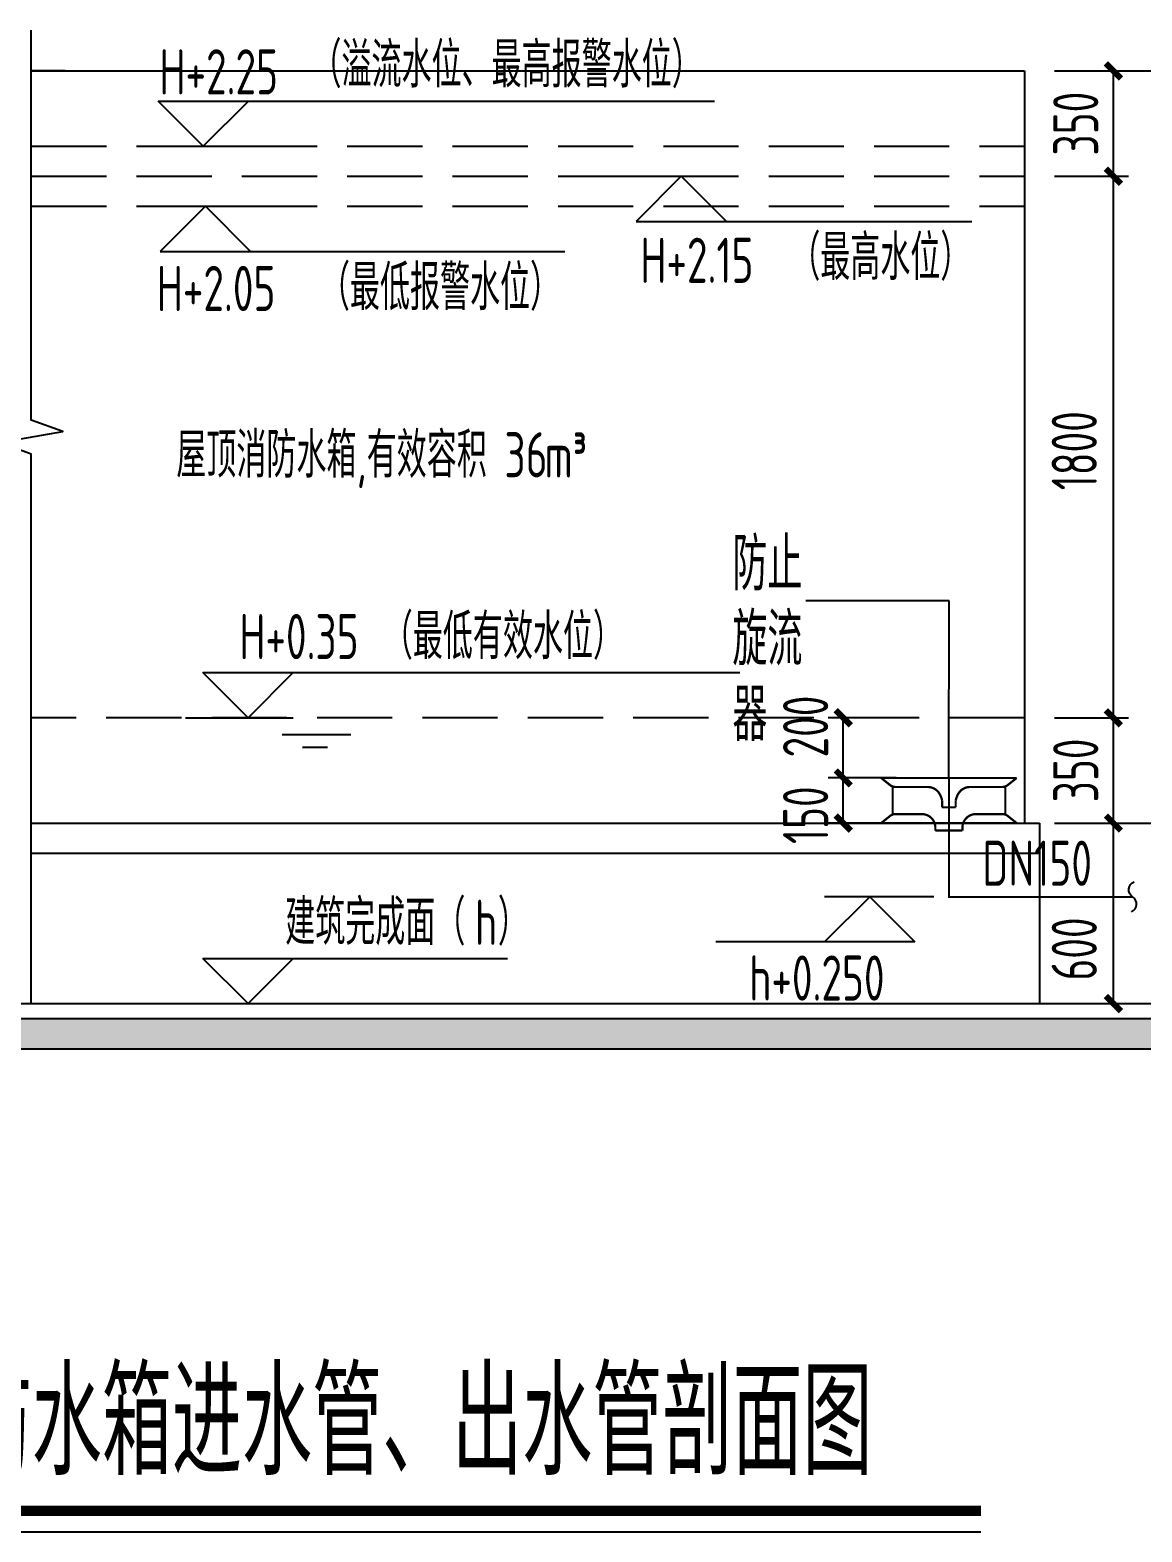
# Model space of a CAD drawing. Extents: x -84241 to 2571207, y -257003 to 1687411.
# Drawn here: x 165886 to 169580, y -84439 to -79447 of the extents above; entities that cross this region are included whole.
import ezdxf
from ezdxf import colors
from ezdxf.entities.mleader import LeaderData, LeaderLine
from ezdxf.math import Vec2, Vec3

# ---------------------------------------------------------------- set-up
doc = ezdxf.new("R2010")
doc.units = 0
doc.header["$LTSCALE"] = 1000
doc.linetypes.add('DASH', pattern=[0.35, 0.25, -0.1])
doc.layers.get('0').update_dxf_attribs({"linetype": 'CONTINUOUS'})
doc.layers.get('Defpoints').update_dxf_attribs({"linetype": 'CONTINUOUS'})
for name, color, linetype in [('W-EQPM', 40, 'CONTINUOUS'), ('W-FRPT-HYDT-PIPE', 1, 'CONTINUOUS'), ('W-NOTE-NAME', 40, 'CONTINUOUS'), ('W-WAST-NOTE', 60, 'CONTINUOUS'), ('W-WSUP-DIMS', 41, 'CONTINUOUS'), ('W-WSUP-EQPM', 40, 'CONTINUOUS')]:
    doc.layers.add(name, color=color, linetype=linetype)
doc.styles.add('TH-STYLE3', font='tssdeng.shx', dxfattribs={"width": 0.7, "bigfont": 'tssdchn.shx'})
doc.styles.add('TH-STYLE3_T3', font='tssdeng.shx', dxfattribs={"width": 0.7, "bigfont": 'tssdchn.shx'})
doc.dimstyles.new('_TWT_ARCH&&50', dxfattribs={"dimtxt": 150, "dimasz": 50, "dimexe": 50, "dimexo": 50, "dimgap": 50, "dimtad": 1, "dimdec": 0, "dimrnd": 5, "dimzin": 0, "dimdsep": 46, "dimtxsty": 'TH-STYLE3_T3', "dimblk": 'ARCHTICK', "dimcen": 0.09, "dimclrd": 256, "dimclrt": 256, "dimazin": 2, "dimtfac": 1, "dimtdec": 0, "dimtix": 1, "dimtmove": 2, "dimatfit": 3, "dimfxl": 1, "dimtolj": 1, "dimtzin": 0, "dimarcsym": 0})

# ---------------------------------------------------------------- blocks, each defined once
blk = doc.blocks.new('$TwtSys$00000132')
at = {"elevation": 0}
blk.add_lwpolyline([(6.9, -100.6, -0.575183), (0.2, 0, 0.604745), (-10.9, 100.6, 16.924828)], format="xyb", dxfattribs=at)
blk = doc.blocks.new('_None')
blk = doc.blocks.new('_ArchTick')
at = {"color": 0, "linetype": 'ByBlock', "const_width": 0.4}
blk.add_lwpolyline([(-0.5, -0.5), (0.5, 0.5)], dxfattribs=at)
blk = doc.blocks.new('*D710')
at = {"layer": 'Defpoints', "color": 0, "transparency": 16777216}
for p in [(5903.1, -3440.8), (6129.1, -3440.8), (6129.1, -3590.8)]:
    blk.add_point(p, dxfattribs=at)
at = {"layer": 'W-WSUP-DIMS', "color": 0, "lineweight": -2, "transparency": 16777216}
for p, q in [((6079.1, -3440.8), (5853.1, -3440.8)), ((6079.1, -3590.8), (5853.1, -3590.8))]:
    blk.add_line(p, q, dxfattribs=at)
at = {"layer": 'W-WSUP-DIMS', "lineweight": -2, "transparency": 16777216}
blk.add_line((5903.1, -3590.8), (5903.1, -3440.8), dxfattribs=at)
at = {"layer": 'W-WSUP-DIMS', "lineweight": -2, "transparency": 16777216, "xscale": 50, "yscale": 50, "zscale": 50}
for p, rotation in [((5903.1, -3440.8), 90), ((5903.1, -3590.8), 270)]:
    blk.add_blockref('_ArchTick', p, dxfattribs=dict(at, rotation=rotation))
at = {"layer": 'W-WSUP-DIMS', "transparency": 16777216, "insert": (5778.1, -3564.5), "char_height": 150, "attachment_point": 5, "rotation": 90, "style": 'TH-STYLE3_T3'}
blk.add_mtext('\\A1;150', dxfattribs=at)
blk = doc.blocks.new('*D711')
at = {"layer": 'Defpoints', "color": 0, "transparency": 16777216}
for p in [(5903.1, -3240.8), (6129.1, -3240.8), (6129.1, -3440.8)]:
    blk.add_point(p, dxfattribs=at)
at = {"layer": 'W-WSUP-DIMS', "color": 0, "lineweight": -2, "transparency": 16777216}
for p, q in [((6079.1, -3240.8), (5853.1, -3240.8)), ((6079.1, -3440.8), (5853.1, -3440.8))]:
    blk.add_line(p, q, dxfattribs=at)
at = {"layer": 'W-WSUP-DIMS', "lineweight": -2, "transparency": 16777216}
blk.add_line((5903.1, -3440.8), (5903.1, -3240.8), dxfattribs=at)
at = {"layer": 'W-WSUP-DIMS', "lineweight": -2, "transparency": 16777216, "xscale": 50, "yscale": 50, "zscale": 50}
for p, rotation in [((5903.1, -3240.8), 90), ((5903.1, -3440.8), 270)]:
    blk.add_blockref('_ArchTick', p, dxfattribs=dict(at, rotation=rotation))
at = {"layer": 'W-WSUP-DIMS', "transparency": 16777216, "insert": (5778.1, -3269.9), "char_height": 150, "attachment_point": 5, "rotation": 90, "style": 'TH-STYLE3_T3'}
blk.add_mtext('\\A1;200', dxfattribs=at)
blk = doc.blocks.new('*D712')
at = {"layer": 'Defpoints', "color": 0, "transparency": 16777216}
for p in [(6555, -3240.8), (6800.5, -3240.8), (6555, -3590.8)]:
    blk.add_point(p, dxfattribs=at)
at = {"layer": 'W-WSUP-DIMS', "color": 0, "lineweight": -2, "transparency": 16777216}
for p, q in [((6605, -3240.8), (6850.5, -3240.8)), ((6605, -3590.8), (6850.5, -3590.8))]:
    blk.add_line(p, q, dxfattribs=at)
at = {"layer": 'W-WSUP-DIMS', "lineweight": -2, "transparency": 16777216}
blk.add_line((6800.5, -3590.8), (6800.5, -3240.8), dxfattribs=at)
at = {"layer": 'W-WSUP-DIMS', "lineweight": -2, "transparency": 16777216, "xscale": 50, "yscale": 50, "zscale": 50}
for p, rotation in [((6800.5, -3240.8), 90), ((6800.5, -3590.8), 270)]:
    blk.add_blockref('_ArchTick', p, dxfattribs=dict(at, rotation=rotation))
at = {"layer": 'W-WSUP-DIMS', "transparency": 16777216, "insert": (6675.5, -3415.8), "char_height": 150, "attachment_point": 5, "rotation": 90, "style": 'TH-STYLE3_T3'}
blk.add_mtext('\\A1;350', dxfattribs=at)
blk = doc.blocks.new('*D713')
at = {"layer": 'Defpoints', "color": 0, "transparency": 16777216}
for p in [(6555, -1090.8), (6800.5, -1090.8), (6555, -1440.8)]:
    blk.add_point(p, dxfattribs=at)
at = {"layer": 'W-WSUP-DIMS', "color": 0, "lineweight": -2, "transparency": 16777216}
for p, q in [((6605, -1090.8), (6850.5, -1090.8)), ((6605, -1440.8), (6850.5, -1440.8))]:
    blk.add_line(p, q, dxfattribs=at)
at = {"layer": 'W-WSUP-DIMS', "lineweight": -2, "transparency": 16777216}
blk.add_line((6800.5, -1440.8), (6800.5, -1090.8), dxfattribs=at)
at = {"layer": 'W-WSUP-DIMS', "lineweight": -2, "transparency": 16777216, "xscale": 50, "yscale": 50, "zscale": 50}
for p, rotation in [((6800.5, -1090.8), 90), ((6800.5, -1440.8), 270)]:
    blk.add_blockref('_ArchTick', p, dxfattribs=dict(at, rotation=rotation))
at = {"layer": 'W-WSUP-DIMS', "transparency": 16777216, "insert": (6675.5, -1265.8), "char_height": 150, "attachment_point": 5, "rotation": 90, "style": 'TH-STYLE3_T3'}
blk.add_mtext('\\A1;350', dxfattribs=at)
blk = doc.blocks.new('旋流防止器')
at = {"color": 8}
blk.add_line((0, 174.8), (0, 0), dxfattribs=at)
at = {"layer": 'W-WSUP-EQPM'}
for p, q in [((-225, 174.8), (225, 174.8)), ((-186.9, 146.5), (-186.9, 53.2)), ((186.9, 146.5), (186.9, 53.2)), ((225, 24.8), (-225, 24.8))]:
    blk.add_line(p, q, dxfattribs=at)
at = {"layer": 'W-WSUP-EQPM', "const_width": 7.5}
for points in [[(-225, 174.8), (-195.7, 151.4, 0.170304), (-177, 144.8), (-70.1, 144.8, -0.265481), (-31.4, 122.7, -0.081217), (-22.5, 99.8), (-22.5, 77.3)], [(22.5, 77.3), (22.5, 99.8, -0.081217), (31.4, 122.7, -0.265481), (70.1, 144.8), (177, 144.8, 0.170304), (195.7, 151.4), (225, 174.8)], [(-225, 24.8), (-195.7, 48.3, -0.170304), (-177, 54.8), (-90, 54.8, -0.414214), (-45, 9.8), (-45, 0)], [(225, 24.8), (195.7, 48.3, 0.17024), (177, 54.8), (90, 54.8, 0.414214), (45, 9.8), (45, 0)]]:
    blk.add_lwpolyline(points, format="xyb", dxfattribs=at)
for points in [[(-22.5, 77.3), (22.5, 77.3)], [(-45, 0), (45, 0)]]:
    blk.add_lwpolyline(points, dxfattribs=at)
blk = doc.blocks.new('*U701')
at = {"layer": 'W-FRPT-HYDT-PIPE'}
h = blk.add_hatch(dxfattribs=at)
h.set_pattern_fill('钢筋混凝土', color=8, scale=50)
h.set_pattern_definition([(45, (-257287.59, -2104650.95), (-88.388348, 88.388348), []), (50, (-257287.6, -2104650.95), (358.63009, -31.376067), [37.5, -412.5]), (355, (-257287.6, -2104650.95), (-69.37567, 376.09607), [30, -330]), (100.4514, (-257257.7, -2104653.56), (289.25469, 344.71977), [31.870095, -350.571056]), (46.1842, (-257287.6, -2104550.95), (533.62052, -82.75951), [56.25, -618.75]), (96.6356, (-257243.1, -2104557.84), (467.33135, 487.05894), [47.80514, -525.8565]), (351.1842, (-257287.6, -2104550.95), (467.33097, 487.0593), [45, -495]), (21, (-257237.6, -2104575.95), (298.453526, -201.309445), [37.5, -412.5]), (326, (-257237.6, -2104575.95), (121.657666, 362.57502), [30, -330]), (71.4514, (-257212.72, -2104592.72), (420.111314, 161.26525), [31.870095, -350.571056]), (37.5, (-257287.59, -2104650.95), (6.079928, 166.446927), [0, -326, 0, -335, 0, -331.25]), (7.5, (-257287.59, -2104650.95), (131.534769, 197.205856), [0, -191, 0, -318.5, 0, -126.25]), (327.5, (-257399.09, -2104650.95), (266.911218, -11.277436), [0, -125, 0, -390, 0, -517.5]), (317.5, (-257449.1, -2104650.95), (291.593085, 50.05249), [0, -162.5, 0, -259, 0, -367.5])])
h.paths.add_polyline_path([(1419.5, -4240.8), (0, -4240.8), (0, -4340.8), (1419.5, -4340.8)])
h.paths.add_polyline_path([(8205.7, -4240.8), (1419.5, -4240.8), (1419.5, -4340.8), (8205.7, -4340.8)])
h.paths.add_polyline_path([(8810.7, -4340.8), (8810.7, -4240.8), (8205.7, -4240.8), (8205.7, -4340.8)])
at = {"layer": 'W-EQPM'}
for p, q in [((3205.5, -1090.8), (6505, -1090.8)), ((3318.4, -1090.8), (3205.5, -1090.8)), ((6505, -1090.8), (6505, -3590.8)), ((3205.5, -3590.8), (6505, -3590.8))]:
    blk.add_line(p, q, dxfattribs=at)
at = {"layer": 'W-EQPM', "color": 8, "linetype": 'DASH'}
for p, q in [((3205.5, -1340.8), (6505, -1340.8)), ((3205.5, -1440.8), (6505, -1440.8)), ((3205.5, -1540.8), (6505, -1540.8)), ((6505, -3240.8), (3205.5, -3240.8))]:
    blk.add_line(p, q, dxfattribs=at)
at = {"layer": 'W-EQPM', "color": 8}
for p, q in [((4039.4, -3296.3), (4267.3, -3296.3)), ((4106.8, -3338.9), (4189.5, -3338.9))]:
    blk.add_line(p, q, dxfattribs=at)
at = {"layer": 'W-FRPT-HYDT-PIPE'}
for p, q in [((6254.1, -3615.6), (6254.1, -3835.8)), ((6252, -3835.8), (6864.7, -3835.8))]:
    blk.add_line(p, q, dxfattribs=at)
at = {"layer": 'W-NOTE-NAME', "const_width": 35}
blk.add_lwpolyline([(2742, -5876.9), (6360.6, -5876.9)], dxfattribs=at)
at = {"layer": 'W-NOTE-NAME'}
blk.add_lwpolyline([(2742, -5946.9), (6360.6, -5946.9)], dxfattribs=at)
at = {"layer": 'W-WSUP-DIMS'}
for p, q in [((6850.5, -1090.8), (7213.5, -1090.8)), ((3777.1, -1340.8), (3627.1, -1190.8)), ((3627.1, -1190.8), (5475, -1190.8)), ((3777.1, -1340.8), (3927.1, -1190.8)), ((3564.1, -1340.8), (3927.1, -1340.8)), ((5152.1, -1440.8), (5515.1, -1440.8)), ((5365.1, -1440.8), (5215.1, -1590.8)), ((5365.1, -1440.8), (5515.1, -1590.8)), ((6605, -1440.8), (6850.5, -1440.8)), ((6800.5, -3240.8), (6800.5, -1440.8)), ((3571, -1540.8), (3934, -1540.8)), ((3784, -1540.8), (3634, -1690.8)), ((3784, -1540.8), (3934, -1690.8)), ((5215.1, -1590.8), (6330.7, -1590.8)), ((3634, -1690.8), (4978.1, -1690.8)), ((3926, -3240.8), (3776, -3090.8)), ((3776, -3090.8), (5559.9, -3090.8)), ((3926, -3240.8), (4076, -3090.8)), ((3718.3, -3240.8), (4076, -3240.8)), ((6605, -3240.8), (6850.5, -3240.8)), ((3205.5, -3590.8), (6555, -3590.8)), ((6555, -3590.8), (6555, -4190.8)), ((6605, -3590.8), (6850.5, -3590.8)), ((6800.5, -4190.8), (6800.5, -3590.8)), ((6850.5, -3590.8), (7213.5, -3590.8)), ((3205.5, -3690.8), (6555, -3690.8)), ((5991.1, -3835.8), (5841.1, -3985.8)), ((6204.1, -3835.8), (5841.1, -3835.8)), ((5991.1, -3835.8), (6141.1, -3985.8)), ((6141.1, -3985.8), (5480.2, -3985.8)), ((3926, -4190.8), (3776, -4040.8)), ((3776, -4040.8), (4787.5, -4040.8)), ((3926, -4190.8), (4076, -4040.8)), ((0, -4190.8), (8810.7, -4190.8)), ((3718.3, -4190.8), (4076, -4190.8)), ((6605, -4190.8), (6850.5, -4190.8)), ((0, -4240.8), (8810.7, -4240.8)), ((0, -4340.8), (8810.7, -4340.8))]:
    blk.add_line(p, q, dxfattribs=at)
blk.add_lwpolyline([(3205.5, -4190.8), (3205.5, -2364.4), (3100.5, -2326.2), (3310.5, -2289.2), (3205.5, -2251.9), (3205.5, -954.8)], dxfattribs=at)
blk.add_blockref('旋流防止器', (6254.1, -3615.6))
at = {"layer": 'W-WSUP-DIMS', "xscale": 50, "yscale": 50, "zscale": 50}
for p, rotation in [((6800.5, -1440.8), 90), ((6800.5, -3240.8), 270), ((6800.5, -3590.8), 90), ((6800.5, -4190.8), 270)]:
    blk.add_blockref('_ArchTick', p, dxfattribs=dict(at, rotation=rotation))
at = {"layer": 'W-WSUP-EQPM', "xscale": -0.4999999999999991, "yscale": 0.4999999999999999, "zscale": 0.4999999999999999}
blk.add_blockref('$TwtSys$00000132', (6864.6, -3835.8, 0), dxfattribs=at)
at = {"layer": 'W-NOTE-NAME', "color": 7, "style": 'TH-STYLE3', "width": 0.7}
blk.add_text('消防水箱进水管、出水管剖面图', height=350, dxfattribs=at).set_placement((2742, -5757.3))
at = {"layer": 'W-WAST-NOTE', "style": 'TH-STYLE3', "width": 0.7}
blk.add_text('屋顶消防水箱,有效容积   m%%1403', height=150, dxfattribs=at).set_placement((3687.4, -2442.6))
blk.add_attdef('有效容积', (4777.8, -2441.5), '', height=150, dxfattribs=at)
at = {"layer": 'W-WSUP-DIMS', "style": 'TH-STYLE3', "width": 0.7}
for s, p in [('（溢流水位、最高报警水位）', (4136.4, -1145.8)), ('（最高水位）', (5727.1, -1785.8)), ('（最低报警水位）', (4164.5, -1885.8)), ('H+0.35', (3896.9, -3045.8)), ('（最低有效水位）', (4373.4, -3045.8)), ('建筑完成面（', (4049.2, -3995.8)), ('）', (4755.9, -3995.8)), ('h', (4679.2, -3995.8)), ('h+0.250', (5590.4, -4180.8))]:
    blk.add_text(s, height=150, dxfattribs=at).set_placement(p)
blk.add_text('DN150', height=150, rotation=359.9999, dxfattribs=at).set_placement((6365.4, -3799.3, 0))
for tag, p in [('进水横管', (709.7, -718.7)), ('水箱顶', (6913.5, -918.7)), ('溢流水位', (3631.3, -1168.7)), ('最高水位', (5229, -1795.1)), ('最低报警水位', (3622.5, -1888.7))]:
    blk.add_attdef(tag, p, '', height=150, dxfattribs=at)
for tag, p in [('有效水深', (6745.7, -2484.6)), ('基础高度', (2764.8, -4114.1)), ('水箱底高', (6745.7, -4114.1))]:
    blk.add_attdef(tag, p, '', height=150, rotation=90, dxfattribs=at)
at = {"layer": 'W-WSUP-DIMS'}
for p1, p2, picture, middle in [((6555, -1440.8), (6555, -1090.8), '*D713', (6675.5, -1265.8)), ((6555, -3590.8), (6555, -3240.8), '*D712', (6675.5, -3415.8))]:
    dim = blk.add_aligned_dim(p1=p1, p2=p2, distance=-245.5, dimstyle='_TWT_ARCH&&50', dxfattribs=at)
    dim.commit()
    dim.dimension.update_dxf_attribs({"geometry": picture, "text_midpoint": middle})
for base, p1, p2, picture, middle in [((5903.1, -3240.8), (6129.1, -3440.8), (6129.1, -3240.8), '*D711', (5778.1, -3269.9)), ((5903.1, -3440.8), (6129.1, -3590.8), (6129.1, -3440.8), '*D710', (5778.1, -3564.5))]:
    dim = blk.add_linear_dim(base=base, p1=p1, p2=p2, angle=90, dimstyle='_TWT_ARCH&&50', dxfattribs=at)
    dim.commit()
    dim.dimension.update_dxf_attribs({"geometry": picture, "text_midpoint": middle, "dimtype": 161})
at = {"layer": 'W-WAST-NOTE'}
ml = blk.add_multileader_mtext('Standard', dxfattribs=at)
ml.set_content('防止旋流器', color=256, style='TH-STYLE3')
ml.set_leader_properties()
ml.set_arrow_properties(name='NONE')
ml.build(insert=Vec2(0, 0))
ml.multileader.update_dxf_attribs({"text_left_attachment_type": 6, "text_right_attachment_type": 6, "dogleg_length": 100, "arrow_head_size": 75, "scale": 0.5})
ctx = ml.context
ctx.base_point, ctx.scale, ctx.char_height, ctx.arrow_head_size, ctx.landing_gap_size, ctx.plane_origin = Vec3(5534.7, -2852.3), 0.5, 175, 75, 0.045, Vec3(4983.9, -972.9)
ctx.left_attachment, ctx.right_attachment = 6, 6
notes = []
notes.append((ctx, [(1, (1, 1, 0), (6255, -2852.3), (-1, 0), 128, [(0, [(6254.1, -3440.8)], 0, [])])]))
ctx.mtext.insert, ctx.mtext.width, ctx.mtext.defined_height, ctx.mtext.line_spacing_factor, ctx.mtext.flow_direction = Vec3(5534.7, -2642.3), 688.886, 168.6, 0.857143, 5
for ctx, leaders in notes:
    for number, flags, end, landing, length, lines in leaders:
        leader = LeaderData()
        leader.index, (leader.has_last_leader_line, leader.has_dogleg_vector, leader.attachment_direction) = number, flags
        leader.last_leader_point, leader.dogleg_vector, leader.dogleg_length = Vec3(end), Vec3(landing), length
        for number, points, colour, breaks in lines:
            line = LeaderLine()
            line.index, line.vertices, line.color, line.breaks = number, Vec3.list(points), colors.encode_raw_color(colour), breaks
            leader.lines.append(line)
        ctx.leaders.append(leader)

msp = doc.modelspace()

# ---------------------------------------------------------------- block references
ref = msp.add_blockref('*U701', (162684.5437, -78491.9585))
ref.add_attrib('有效水深', '1800', (169430.2178, -80976.5392), dxfattribs={"layer": 'W-WSUP-DIMS', "height": 150, "rotation": 90, "style": 'TH-STYLE3', "width": 0.7})
ref.add_attrib('水箱底高', '600', (169430.2178, -82606.021), dxfattribs={"layer": 'W-WSUP-DIMS', "height": 150, "rotation": 90, "style": 'TH-STYLE3', "width": 0.7})
ref.add_attrib('最低报警水位', 'H+2.05', (166307.0747, -80380.6673), dxfattribs={"layer": 'W-WSUP-DIMS', "height": 150, "style": 'TH-STYLE3', "width": 0.7})
ref.add_attrib('最高水位', 'H+2.15', (167913.5505, -80287.0714), dxfattribs={"layer": 'W-WSUP-DIMS', "height": 150, "style": 'TH-STYLE3', "width": 0.7})
ref.add_attrib('溢流水位', 'H+2.25', (166315.8579, -79660.6374), dxfattribs={"layer": 'W-WSUP-DIMS', "height": 150, "style": 'TH-STYLE3', "width": 0.7})
ref.add_attrib('有效容积', '36', (167462.3202, -80933.5069), dxfattribs={"layer": 'W-WAST-NOTE', "height": 150, "style": 'TH-STYLE3', "width": 0.7})

doc.saveas('drawing.dxf')
